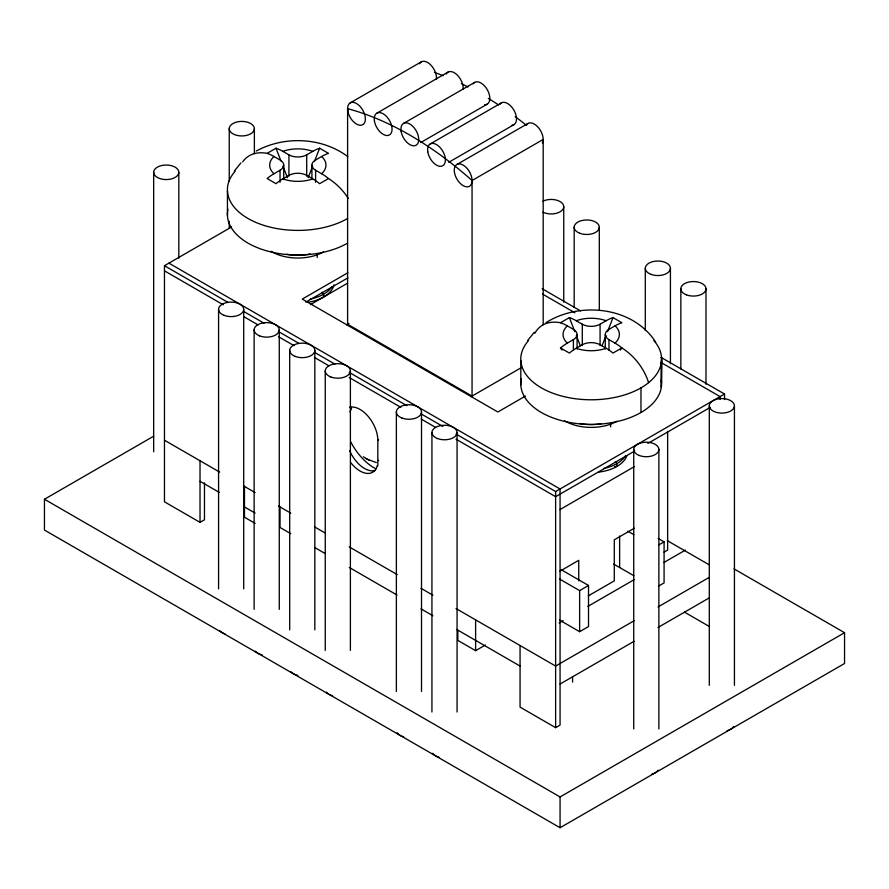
<?xml version="1.0" encoding="UTF-8"?>
<svg xmlns="http://www.w3.org/2000/svg" width="889" height="889" viewBox="0 0 889 889"><rect width="100%" height="100%" fill="white"/><g stroke="black" fill="none" stroke-linecap="round" stroke-linejoin="round"><path stroke-width="1.33" d="M227.44 215.571L227.451 191.179M520.81 384.948L520.821 360.556M661.538 360.645L661.327 387.315L661.549 357.7L661.56 382.581M308.194 177.678L312.661 166.154M314.65 161.031L319.618 148.23L328.508 153.364A46.117 26.626 -60 0 0 322.563 155.986L315.595 159.987A12.568 7.256 0 0 0 315.595 170.255L315.595 182.256M602.064 345.777L606.031 335.531M607.531 331.697L612.988 317.606L621.878 322.74A46.117 26.626 -60 0 0 615.933 325.352L608.965 329.363A12.568 7.256 0 0 0 608.965 339.631L608.965 350.299M349.922 411.851L351.588 408.229M620.366 350.077L621.878 347.921L619.922 346.377A46.917 27.081 60 0 0 615.933 343.665L608.965 339.631M234.318 171.077L240.908 162.898M527.688 340.454L534.278 332.275M242.708 161.876A44.683 29.748 50.9 0 1 267.122 153.364L276.012 148.23A46.117 26.626 60 0 1 281.957 150.852L288.925 154.853A12.568 7.256 0 0 0 306.705 154.853L313.673 150.852A46.917 27.081 -60 0 1 317.662 148.952L319.618 148.23M534.834 333.331A44.683 29.748 50.9 0 1 560.492 322.74L569.382 317.606A46.117 26.626 60 0 1 575.327 320.229L582.295 324.229A12.568 7.256 0 0 0 600.075 324.229L607.043 320.218A46.917 27.081 -60 0 1 611.032 318.329L612.988 317.606M545.979 322.663C580.084 301.06 633.068 306.738 655.715 342.209M267.122 153.364L269.078 154.086A46.917 27.081 60 0 1 273.067 155.986L280.035 159.987A12.568 7.256 0 0 1 280.035 170.255L273.067 174.288A46.117 26.626 -60 0 0 267.122 178.545L276.012 183.679L277.968 182.134A46.917 27.081 -60 0 1 281.957 179.422L288.925 175.377A12.568 7.256 0 0 1 306.705 175.377L313.673 179.411A46.117 26.626 60 0 1 319.618 183.679L328.508 178.545A44.683 29.748 50.9 0 1 348.255 198.358M560.492 322.74L562.448 323.463A46.917 27.081 60 0 1 566.437 325.363L573.405 329.363A12.568 7.256 0 0 1 573.405 339.631L566.504 343.621A46.117 26.626 -60 0 0 560.492 347.921L562.004 350.077M648.581 382.67A44.683 29.748 50.9 0 0 621.878 347.921L612.988 353.055A46.117 26.626 60 0 0 607.043 348.799L600.075 344.754A12.568 7.256 0 0 0 582.295 344.754L575.394 348.755A46.917 27.081 -60 0 0 571.338 351.511L569.382 353.055L560.492 347.921M350.199 102.902L421.319 61.841M376.869 113.17L447.989 72.109M403.539 123.438L474.659 82.377M204.47 482.827L204.47 519.787L200.025 522.354L164.465 501.818L164.465 265.722L231.551 226.984M420.853 142.473L487.239 104.146M430.209 143.962L501.329 102.902M448.712 162.32L513.909 124.682M456.879 164.498L527.999 123.438M472.059 180.511L472.059 396.083L347.599 324.229L347.599 108.658A338.52 195.447 60 0 1 472.059 180.511L543.179 139.451L543.179 324.618M347.91 272.723L302.26 299.082L497.84 411.996L525.466 396.05M305.86 302.127L347.91 277.857M310.439 304.627L347.599 283.169M733.97 568.86L844.55 632.701L844.55 663.494L560.07 827.737L44.45 530.055L44.45 499.251L153.686 436.188M346.599 324.807L348.999 323.418M350.61 462.447A25.148 14.513 60 0 0 377.258 465.569L377.825 465.892L377.825 440.222L378.658 439.744M471.059 396.661L521.843 367.346M377.825 460.758L378.658 460.28M615.021 325.863L615.077 325.83A28.137 16.246 0 0 1 615.021 343.121L615.077 343.154M456.035 434.054L555.625 491.55L724.535 394.027L724.535 399.572M634.69 451.034L555.625 496.684L456.035 439.188M647.87 443.433L710.155 407.462M559.959 509.586L634.279 466.669M559.77 571.283L578.739 560.326L578.739 580.861M634.446 528.166L614.299 539.801L614.299 580.861L588.218 595.919M457.835 630.134L457.835 640.402L475.615 650.67L485.35 645.047M559.481 578.983L579.628 590.618L588.518 585.484L588.518 626.545L579.628 631.679L559.481 620.044M658.527 545.057L664.083 541.857L664.083 582.917L658.527 586.118M664.083 552.113L667.639 550.069L667.639 431.365M559.137 622.967L563.193 620.633M587.807 606.42L634.379 579.539M663.816 562.537L685.386 550.091M634.113 620.755L555.625 666.061L456.035 608.565M657.993 606.965L709.344 577.317M560.07 684.03L634.113 641.28M657.993 627.49L709.344 597.841M520.065 645.536L520.065 707.122L555.625 727.658L560.07 725.091L560.07 488.983L168.91 263.155M44.45 499.251L560.07 796.944L844.55 632.701M256.188 151.063C284.413 135.673 321.84 137.173 347.777 156.597M614.499 466.625L616.966 466.403L616.966 463.58L615.377 461.602M376.336 462.58L368.013 459.535M363.334 456.768L367.024 459.013M366.079 458.524L368.868 459.98M542.157 288.736L580.55 310.906M660.938 357.322L724.535 394.027M542.512 294.07L574.905 312.772M661.294 362.656L720.09 396.594L720.09 399.372M315.595 170.255L322.563 174.288A46.917 27.081 60 0 1 326.552 177L328.508 178.545M667.295 540.634L709.422 564.948M658.16 538.434L664.083 541.857M627.934 531.244L633.857 534.667M164.465 265.722L228.062 302.438M243.653 311.439L264.055 323.218M278.457 331.53L298.848 343.31M314.45 352.311L334.853 364.09M349.244 372.402L406.84 405.651M421.242 413.963L442.833 426.431M164.465 270.845L223.261 304.794M243.653 316.573L258.054 324.885M278.457 336.664L294.048 345.665M314.45 357.445L328.852 365.757M349.244 377.536L400.839 407.318M421.242 419.097L435.632 427.409M613.71 564.093L633.857 575.728M684.53 612.177L709.422 626.545M561.259 569.738L588.518 585.484M164.465 440.233L219.661 472.092M243.653 485.95L255.143 492.584M278.457 506.041L290.781 513.153M314.45 526.821L325.418 533.156M349.244 546.913L397.239 574.616M420.953 588.307L432.887 595.197M200.025 481.293L219.25 492.384M244.475 506.952L255.143 513.109M290.781 533.689L280.035 527.488L280.035 506.952M314.662 547.48L325.418 553.68M349.299 567.471L397.061 595.052M420.953 608.843L432.887 615.733M456.646 629.445L520.065 666.061M255.143 523.377L244.475 517.22L244.475 486.416M322.007 292.225L323.596 294.203L323.596 297.026M569.382 317.606L574.839 331.697M576.339 335.531L580.306 345.777M276.012 148.23L280.98 161.031M282.969 166.154L287.436 177.678M734.436 405.84A12.568 7.256 0 0 1 715.578 412.118A12.568 7.256 0 0 1 715.578 399.55A12.568 7.256 0 0 1 734.436 405.84L734.436 685.319M709.3 405.84L709.3 685.319M705.988 288.814L705.988 384.281M680.852 288.814L680.852 369.057M670.428 268.278L670.428 363.757M658.871 449.467L658.871 728.947M645.292 268.278L645.292 330.541M640.969 387.871L640.969 412.507M633.735 449.467L633.735 728.947M619.633 536.034L619.633 567.515M610.61 423.053L610.61 426.82M605.287 334.497L605.287 348.944M600.075 324.229L600.075 345.565M599.308 227.217L599.308 310.239M582.295 324.229L582.295 345.565M579.628 590.618L579.628 631.679M577.083 334.497L577.083 348.944M574.172 227.217L574.172 307.472M573.405 339.631L573.405 350.299M572.583 676.607L572.583 682.119M563.748 206.693L563.748 302.16M560.07 796.944L560.07 827.737M555.625 491.55L555.625 727.658M475.615 619.866L475.615 650.67M457.068 432.532L457.068 712.011M431.932 432.532L431.932 712.011M421.508 411.996L421.508 691.486M396.372 411.996L396.372 691.486M350.388 370.935L350.388 650.426M325.252 370.935L325.252 650.426M317.24 253.676L317.24 257.443M314.828 350.41L314.828 629.89M311.917 165.121L311.917 179.567M306.705 154.853L306.705 176.189M289.692 350.41L289.692 629.89M288.925 154.853L288.925 176.189M283.713 165.121L283.713 179.567M280.035 170.255L280.035 182.256M279.268 329.875L279.268 609.365M254.376 128.672A12.568 7.256 0 0 1 235.518 134.961A12.568 7.256 0 0 1 235.518 122.393A12.568 7.256 0 0 1 254.376 128.672L254.376 153.586M254.132 329.875L254.132 609.365M243.708 309.339L243.708 588.829M229.24 128.672L229.24 181.256M229.24 221.372L229.24 228.295M218.572 309.339L218.572 588.829M200.025 460.758L200.025 522.354M178.811 172.299A12.568 7.256 0 0 1 159.953 178.589A12.568 7.256 0 0 1 159.953 166.021A12.568 7.256 0 0 1 178.811 172.299L178.811 258.088M153.675 172.299L153.675 451.79M347.599 243.13A70.409 40.65 0 0 1 266.767 250.876A70.409 40.65 0 0 1 227.984 209.204M347.599 218.494A70.409 40.65 0 0 1 256.388 222.628A70.409 40.65 0 0 1 235.129 171.255M323.596 251.865A36.46 21.047 0 0 1 271.112 251.309M310.217 253.943A36.46 21.047 0 0 1 286.68 254.198M332.097 286.48A36.46 21.047 0 0 1 310.217 299.115M333.975 284.824A36.46 21.047 0 0 1 307.683 302.404M321.651 156.486A28.137 16.246 0 0 1 321.651 173.744M312.761 178.878A28.137 16.246 0 0 1 282.869 178.878M273.979 173.744A28.137 16.246 0 0 1 273.979 156.486M282.869 151.352A28.137 16.246 0 0 1 312.761 151.352M661.294 380.059A70.409 40.65 0 0 1 589.896 424.409A70.409 40.65 0 0 1 521.354 378.581M653.948 340.709A70.409 40.65 0 0 1 591.107 399.783A70.409 40.65 0 0 1 528.499 340.631M616.966 421.23A36.46 21.047 0 0 1 564.482 420.686M601.053 423.797A36.46 21.047 0 0 1 580.05 423.575M625.467 455.857A36.46 21.047 0 0 1 603.587 468.492M626.912 455.724A36.46 21.047 0 0 1 598.464 472.148M606.131 348.255A28.137 16.246 0 0 1 576.239 348.255M567.349 343.121A28.137 16.246 0 0 1 567.349 325.863M576.239 320.729A28.137 16.246 0 0 1 606.131 320.729M526.488 124.893A12.568 7.256 60 0 1 538.267 127.438A12.568 7.256 60 0 1 542.379 143.251M434.443 72.442A338.52 195.447 60 0 1 443.144 75.665M461.335 83.622A338.52 195.447 60 0 1 468.003 86.955M488.305 98.401A338.52 195.447 60 0 1 498.573 104.946M515.198 116.637A338.52 195.447 60 0 1 526.232 125.149M499.818 104.369A12.568 7.256 60 0 1 513.909 110.158A12.568 7.256 60 0 1 511.875 125.26M419.519 63.797A12.568 7.256 60 0 1 430.109 64.33A12.568 7.256 60 0 1 436.41 79.265M446.189 74.065A12.568 7.256 60 0 1 456.779 74.587A12.568 7.256 60 0 1 463.08 89.533M473.148 83.833A12.568 7.256 60 0 1 487.461 90.022A12.568 7.256 60 0 1 484.638 104.724M376.136 468.959A44.006 25.403 60 0 1 350.633 441.722M350.31 407.162A25.148 14.513 60 0 1 368.502 416.785A25.148 14.513 60 0 1 377.825 440.222M375.169 470.503A25.148 14.513 60 0 1 349.655 450.679M349.61 407.573A25.148 14.513 60 0 1 350.688 406.484M225.117 633.935A12.568 7.256 0 0 1 219.705 630.59M262.311 654.904A12.568 7.256 0 0 1 255.265 651.115M297.871 675.429A12.568 7.256 0 0 1 290.825 671.651M332.597 695.765A12.568 7.256 0 0 1 326.385 692.175M403.717 736.825A12.568 7.256 0 0 1 397.161 732.758M439.277 757.35A12.568 7.256 0 0 1 432.721 753.283M542.946 201.203A12.568 7.256 0 0 1 560.281 201.681A12.568 7.256 0 0 1 560.281 211.704A12.568 7.256 0 0 1 542.946 212.182M733.647 726.602A12.568 7.256 0 0 1 727.091 730.669M658.082 770.23A12.568 7.256 0 0 1 651.526 774.297M454.435 172.288A12.568 7.256 60 0 0 468.992 186.501A12.568 7.256 60 0 0 466.08 167.354A12.568 7.256 60 0 0 454.435 172.288M347.755 110.692A12.568 7.256 60 0 0 362.312 124.905A12.568 7.256 60 0 0 359.4 105.769A12.568 7.256 60 0 0 347.755 110.692M427.765 151.752A12.568 7.256 60 0 0 442.322 165.965A12.568 7.256 60 0 0 439.41 146.829A12.568 7.256 60 0 0 427.765 151.752M374.425 120.96A12.568 7.256 60 0 0 388.982 135.172A12.568 7.256 60 0 0 386.07 116.037A12.568 7.256 60 0 0 374.425 120.96M401.095 131.228A12.568 7.256 60 0 0 415.652 145.44A12.568 7.256 60 0 0 412.74 126.294A12.568 7.256 60 0 0 401.095 131.228M224.095 315.351A12.568 7.256 0 0 0 243.675 309.861A12.568 7.256 0 0 0 225.65 302.816A12.568 7.256 0 0 0 224.095 315.351M259.655 335.886A12.568 7.256 0 0 0 279.235 330.397A12.568 7.256 0 0 0 261.21 323.34A12.568 7.256 0 0 0 259.655 335.886M295.215 356.411A12.568 7.256 0 0 0 314.795 350.922A12.568 7.256 0 0 0 296.77 343.876A12.568 7.256 0 0 0 295.215 356.411M330.775 376.947A12.568 7.256 0 0 0 350.355 371.458A12.568 7.256 0 0 0 332.33 364.401A12.568 7.256 0 0 0 330.775 376.947M401.895 418.008A12.568 7.256 0 0 0 421.475 412.518A12.568 7.256 0 0 0 403.45 405.462A12.568 7.256 0 0 0 401.895 418.008M437.455 438.533A12.568 7.256 0 0 0 457.035 433.043A12.568 7.256 0 0 0 439.01 425.998A12.568 7.256 0 0 0 437.455 438.533M686.375 294.826A12.568 7.256 0 0 0 705.955 289.336A12.568 7.256 0 0 0 687.93 282.28A12.568 7.256 0 0 0 686.375 294.826M650.815 274.29A12.568 7.256 0 0 0 670.395 268.8A12.568 7.256 0 0 0 652.37 261.755A12.568 7.256 0 0 0 650.815 274.29M579.695 233.229A12.568 7.256 0 0 0 599.275 227.74A12.568 7.256 0 0 0 581.25 220.694A12.568 7.256 0 0 0 579.695 233.229M639.258 455.479A12.568 7.256 0 0 0 658.838 449.978A12.568 7.256 0 0 0 640.813 442.933A12.568 7.256 0 0 0 639.258 455.479"/></g></svg>
